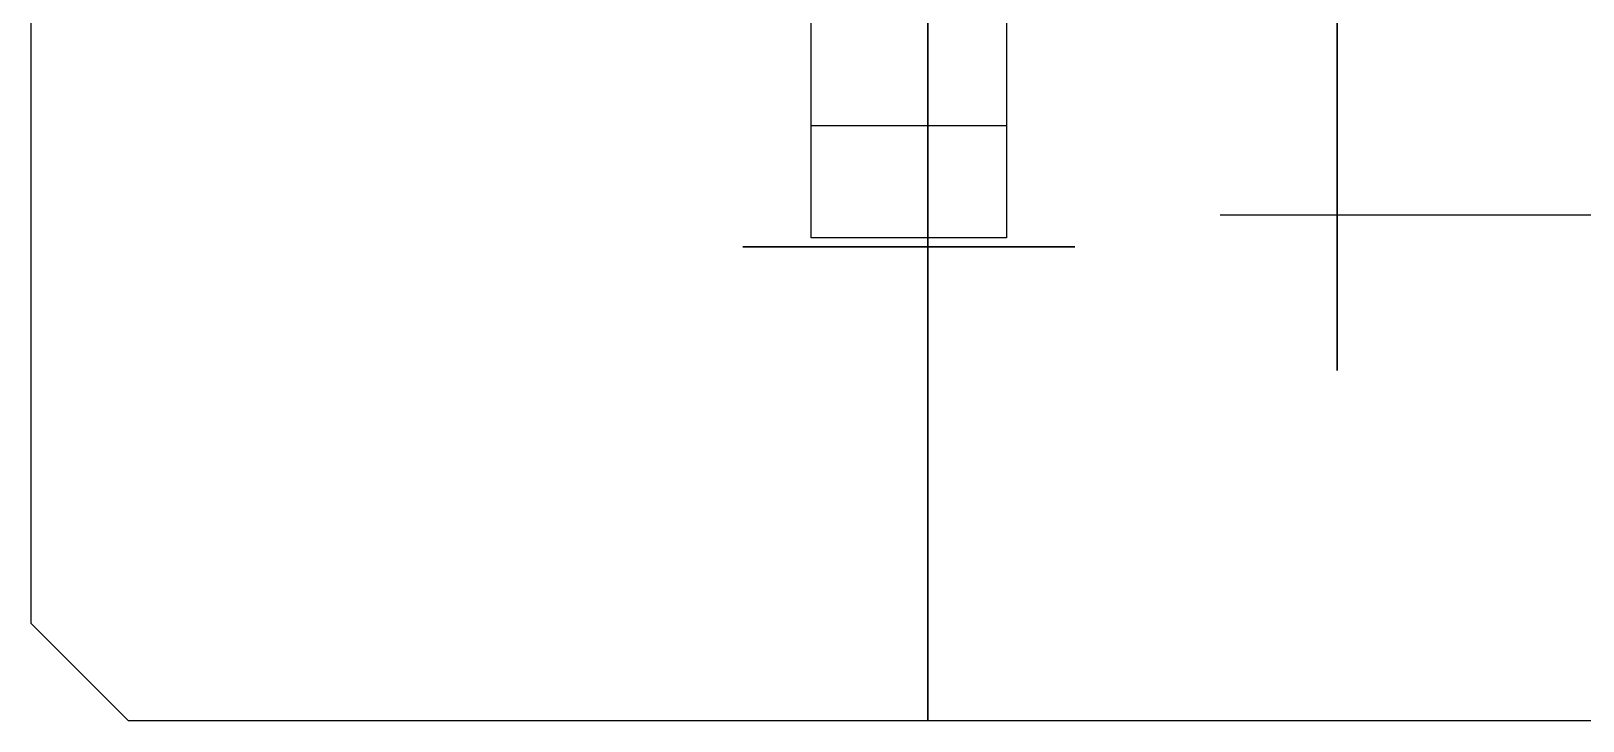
# Model space of a CAD drawing. Header units: millimetres. Extents: x -938 to 450, y -255 to 1556.
# Drawn here: x -443.7 to -125.7, y -255 to -113.6 of the extents above; entities that cross this region are included whole.
import ezdxf

# ---------------------------------------------------------------- set-up
doc = ezdxf.new("R2010")
doc.units = ezdxf.units.MM
doc.header["$MEASUREMENT"] = 0
for name, color, linetype in [('Treexalerator v20_axis 2 main', 7, 'Continuous'), ('Treexalerator v20_Sketch39', 7, 'Continuous'), ('Treexalerator v20_Sketch40', 7, 'Continuous'), ('Treexalerator v20_Sketch41', 7, 'Continuous'), ('Treexalerator v20_Sketch52', 7, 'Continuous'), ('Treexalerator v20_Sketch68', 7, 'Continuous'), ('Treexalerator v20_Sketch71', 7, 'Continuous'), ('Treexalerator v20_Sketch73', 7, 'Continuous'), ('Treexalerator v20_Sketch75', 7, 'Continuous')]:
    doc.layers.add(name, color=color, linetype=linetype)

msp = doc.modelspace()

# ---------------------------------------------------------------- linework, layer by layer
at = {"layer": 'Treexalerator v20_axis 2 main'}
msp.add_line((-100, -151.3), (-200, -151.3), dxfattribs=at)
at = {"layer": 'Treexalerator v20_Sketch39'}
for p, q in [((-176.05, -65.68, -34.87), (-176.05, -183.18, -34.87)), ((-176.05, -183.18, 35.13), (-176.05, -65.68, 35.13)), ((-176.05, -183.18, -34.87), (-176.05, -183.18, 35.13))]:
    msp.add_line(p, q, dxfattribs=at)
at = {"layer": 'Treexalerator v20_Sketch40'}
for p, q in [((-176.05, 81.82, -34.87), (-176.05, -183.18, -34.87)), ((-176.05, -183.18, 35.13), (-176.05, 81.82, 35.13)), ((-176.05, -183.18, -34.87), (-176.05, -183.18, 35.13))]:
    msp.add_line(p, q, dxfattribs=at)
at = {"layer": 'Treexalerator v20_Sketch41'}
for p, q in [((-176.05, -183.18, 35.13), (-176.05, 81.82, 35.13)), ((-176.05, 81.82, -34.87), (-176.05, -183.18, -34.87)), ((-176.05, -183.18, -34.87), (-176.05, -183.18, 35.13))]:
    msp.add_line(p, q, dxfattribs=at)
at = {"layer": 'Treexalerator v20_Sketch52'}
for p, q in [((-259.96, -255.03, -167.16), (-259.96, -105.03, -167.16)), ((-259.96, -105.03, 180.24), (-259.96, -255.03, 180.24)), ((-259.96, -255.03, 180.24), (-259.96, -255.03, -167.16))]:
    msp.add_line(p, q, dxfattribs=at)
at = {"layer": 'Treexalerator v20_Sketch68'}
for p, q in [((-297.83, -157.85, 227.52), (-297.83, -157.85, 225.52)), ((-288.83, -157.85, 229.52), (-295.83, -157.85, 229.52)), ((-295.83, -157.85, 223.52), (-288.83, -157.85, 223.52)), ((-283.83, -157.85, 218.52), (-283.83, -157.85, 153.52)), ((-283.83, -157.85, 153.52), (-243.83, -157.85, 153.52)), ((-243.83, -157.85, 299.52), (-283.83, -157.85, 299.52)), ((-283.83, -157.85, 299.52), (-283.83, -157.85, 234.52)), ((-278.83, -157.85, 167.35), (-278.83, -157.85, 186.52)), ((-278.83, -157.85, 273.35), (-278.83, -157.85, 292.52)), ((-276.83, -157.85, 188.52), (-263.98, -157.85, 188.52)), ((-276.83, -157.85, 294.52), (-257.66, -157.85, 294.52)), ((-256.25, -157.85, 185.11), (-275.42, -157.85, 165.93)), ((-256.25, -157.85, 291.11), (-275.42, -157.85, 271.93)), ((-252, -157.85, 224), (-275, -157.85, 224)), ((-275, -157.85, 229), (-252, -157.85, 229)), ((-275, -157.85, 224), (-275, -157.85, 229)), ((-271.42, -157.85, 267.93), (-252.25, -157.85, 287.1)), ((-271.42, -157.85, 161.93), (-252.25, -157.85, 181.1)), ((-257.33, -157.85, 218.92), (-270.33, -157.85, 218.92)), ((-270.33, -157.85, 215.24), (-257.33, -157.85, 215.24)), ((-270.33, -157.85, 234.12), (-257.33, -157.85, 234.12)), ((-270.33, -157.85, 218.92), (-270.33, -157.85, 234.12)), ((-257.33, -157.85, 234.12), (-270.33, -157.85, 234.12)), ((-270.33, -157.85, 239.65), (-257.33, -157.85, 239.65)), ((-270.33, -157.85, 218.92), (-270.33, -157.85, 215.24)), ((-270.33, -157.85, 234.12), (-270.33, -157.85, 239.65)), ((-257.33, -157.85, 218.92), (-270.33, -157.85, 218.92)), ((-250.83, -157.85, 158.52), (-270.01, -157.85, 158.52)), ((-250.83, -157.85, 264.52), (-270.01, -157.85, 264.52)), ((-263.98, -157.85, 188.52), (-263.69, -157.85, 188.52)), ((-263.69, -157.85, 188.52), (-257.66, -157.85, 188.52)), ((-257.33, -157.85, 234.12), (-257.33, -157.85, 218.92)), ((-257.33, -157.85, 239.65), (-257.33, -157.85, 234.12)), ((-257.33, -157.85, 215.24), (-257.33, -157.85, 218.92)), ((-252, -157.85, 229), (-252, -157.85, 224)), ((-248.83, -157.85, 285.69), (-248.83, -157.85, 266.52)), ((-248.83, -157.85, 179.69), (-248.83, -157.85, 160.52)), ((-243.83, -157.85, 234.52), (-243.83, -157.85, 299.52)), ((-243.83, -157.85, 153.52), (-243.83, -157.85, 218.52)), ((-238.83, -157.85, 223.52), (-231.83, -157.85, 223.52)), ((-231.83, -157.85, 229.52), (-238.83, -157.85, 229.52)), ((-229.83, -157.85, 225.52), (-229.83, -157.85, 227.52))]:
    msp.add_line(p, q, dxfattribs=at)
at = {"layer": 'Treexalerator v20_Sketch68', "extrusion": (9e-16, -1, -1e-16)}
for centre, radius in [((-295.33, 226.52, 157.85), 1.5), ((-288.83, 226.52, 157.85), 1.75), ((-263.83, 226.52, 157.85), 10), ((-263.83, 226.52, 157.85), 6.25), ((-263.83, 201.52, 157.85), 1.75), ((-263.83, 251.52, 157.85), 1.75), ((-263.83, 258.02, 157.85), 1.5), ((-263.83, 195.02, 157.85), 1.5), ((-238.83, 226.52, 157.85), 1.75), ((-232.33, 226.52, 157.85), 1.5)]:
    msp.add_circle(centre, radius, dxfattribs=at)
for centre, radius, start, end in [((-295.83, 225.52, 157.85), 2, 180, 270), ((-295.83, 227.52, 157.85), 2, 90, 180), ((-288.83, 218.52, 157.85), 5, 0, 90), ((-288.83, 234.52, 157.85), 5, 270, 0), ((-276.83, 292.52, 157.85), 2, 89.992, 180), ((-276.83, 167.35, 157.85), 2, 180, 315), ((-276.83, 186.52, 157.85), 2, 89.992, 180), ((-276.83, 273.35, 157.85), 2, 180, 315), ((-263.83, 226.52, 157.85), 10, 130.5416, 229.4584), ((-270.01, 160.52, 157.85), 2, 135, 270), ((-270.01, 266.52, 157.85), 2, 135, 270), ((-263.83, 226.52, 157.85), 10, 229.4584, 310.5416), ((-263.83, 226.52, 157.85), 10, 49.4584, 130.5416), ((-257.66, 186.52, 157.85), 2, 315, 90), ((-257.66, 292.52, 157.85), 2, 315, 90), ((-263.83, 226.52, 157.85), 10, 310.5416, 49.4584), ((-250.83, 285.69, 157.85), 2, 0, 135), ((-250.83, 179.69, 157.85), 2, 360, 135), ((-250.83, 266.52, 157.85), 2, 270, 0.008), ((-250.83, 160.52, 157.85), 2, 270, 0.008), ((-238.83, 218.52, 157.85), 5, 90, 180), ((-238.83, 234.52, 157.85), 5, 180, 270), ((-231.83, 225.52, 157.85), 2, 270, 0)]:
    msp.add_arc(centre, radius, start, end, dxfattribs=at)
at = {"layer": 'Treexalerator v20_Sketch68', "extrusion": (9.8e-15, -1, -1e-16)}
msp.add_arc((-231.83, 227.52, 157.85), 2, 360, 90, dxfattribs=at)
at = {"layer": 'Treexalerator v20_Sketch71'}
for p, q in [((-283.82, -155.99, 151.48), (-283.82, -93.33, 151.48)), ((-243.82, -93.33, 151.48), (-243.82, -155.99, 151.48)), ((-243.82, -155.99, 151.48), (-283.82, -155.99, 151.48))]:
    msp.add_line(p, q, dxfattribs=at)
at = {"layer": 'Treexalerator v20_Sketch73'}
for p, q in [((-283.82, -132.99, 296.48), (-283.82, -93.33, 296.48)), ((-243.82, -93.33, 296.48), (-243.82, -132.99, 296.48)), ((-243.82, -132.99, 296.48), (-283.82, -132.99, 296.48))]:
    msp.add_line(p, q, dxfattribs=at)
at = {"layer": 'Treexalerator v20_Sketch75'}
for p, q in [((-443.73, -235.03, -3.53), (-443.73, 131.77, -3.53)), ((-423.73, -255.03, -3.53), (-443.73, -235.03, -3.53)), ((-116.33, -255.03, -3.53), (-423.73, -255.03, -3.53))]:
    msp.add_line(p, q, dxfattribs=at)

doc.saveas('drawing.dxf')
